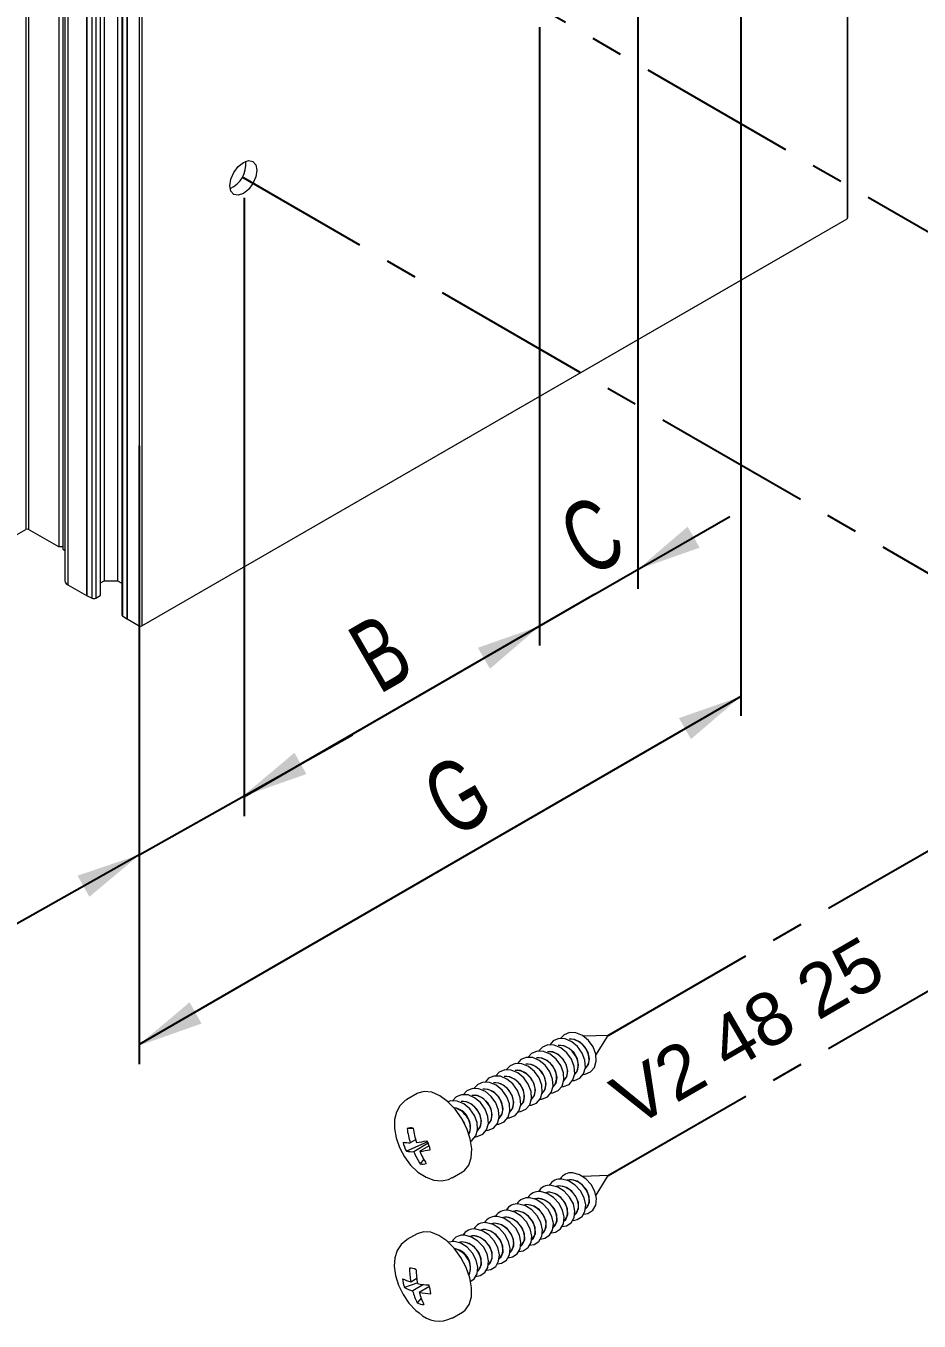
# Model space of a CAD drawing. Header units: millimetres. Extents: x 226 to 1066, y 456 to 1447.
# Drawn here: x 697.3 to 739.5, y 598.7 to 659.8 of the extents above; entities that cross this region are included whole.
import ezdxf

# ---------------------------------------------------------------- set-up
doc = ezdxf.new("R2010")
doc.units = ezdxf.units.MM
doc.linetypes.add('CENTER', pattern=[2, 1.25, -0.25, 0.25, -0.25])
doc.layers.add('nokta', color=140, linetype='Continuous')
doc.layers.add('SLD-0', color=179, linetype='Continuous')
doc.styles.add('SLDTEXTSTYLE0', font='TXT', dxfattribs={"width": 0.663, "bigfont": 'bigfont'})
doc.styles.get("Standard").update_dxf_attribs({"font": 'arial.ttf'})

# ---------------------------------------------------------------- blocks, each defined once
blk = doc.blocks.new('M.T.TİP-6E')
at = {"color": 0, "linetype": 'Continuous', "lineweight": 0}
for p, q in [((1014.352, 650.71), (1014.352, 687.455)), ((1014.325, 687.418), (1014.325, 650.674)), ((975.569, 672.759), (975.569, 636.015)), ((975.696, 672.759), (975.696, 636.015)), ((977.128, 671.933), (977.128, 635.188)), ((977.319, 671.823), (977.319, 635.078)), ((977.41, 670.335), (977.41, 633.59)), ((979.26, 670.335), (979.26, 633.59)), ((979.896, 670.335), (979.896, 633.59)), ((977.541, 670.151), (977.541, 633.407)), ((978.432, 669.637), (978.432, 632.892)), ((978.438, 669.634), (978.438, 632.889)), ((978.683, 669.515), (978.683, 632.77)), ((978.866, 669.519), (978.866, 632.775)), ((979.069, 669.637), (979.069, 632.892)), ((979.095, 632.929), (979.095, 669.673)), ((980.099, 668.729), (980.099, 631.985)), ((980.131, 668.679), (980.131, 631.935)), ((980.336, 668.538), (980.336, 631.793)), ((980.342, 668.534), (980.342, 631.79)), ((980.914, 668.204), (980.914, 631.459)), ((981.042, 668.204), (981.042, 631.459)), ((981.042, 631.459), (1014.325, 650.674)), ((975.128, 635.76), (975.569, 636.015)), ((977.128, 635.188), (975.696, 636.015)), ((977.319, 635.188), (977.128, 635.188)), ((977.319, 635.078), (977.41, 635.026)), ((977.541, 633.407), (978.432, 632.892)), ((979.095, 633.495), (979.26, 633.59)), ((979.26, 633.59), (979.896, 633.59)), ((979.896, 633.59), (980.099, 633.473)), ((978.683, 632.77), (978.438, 632.889)), ((978.866, 632.775), (979.069, 632.892)), ((980.131, 631.935), (980.336, 631.793)), ((980.342, 631.79), (980.914, 631.459))]:
    blk.add_line(p, q, dxfattribs=at)
at = {"color": 1}
for p, q in [((1009.298, 665.841), (1009.298, 627.214)), ((1004.451, 662.391), (1004.451, 633.213)), ((999.81, 659.711), (999.81, 630.535)), ((999.81, 659.711), (999.81, 630.534)), ((985.862, 651.659), (985.862, 622.522)), ((985.862, 651.659), (985.862, 622.482)), ((980.914, 639.966), (980.914, 610.829)), ((980.915, 639.966), (980.915, 610.789)), ((1002.409, 632.953), (1008.782, 636.632)), ((1002.409, 632.953), (985.862, 623.401)), ((1002.409, 632.953), (997.357, 630.036)), ((1009.298, 628.133), (980.915, 611.708)), ((985.862, 623.441), (990.979, 626.318)), ((980.946, 620.676), (985.862, 623.441)), ((980.946, 620.676), (971.01, 615.089))]:
    blk.add_line(p, q, dxfattribs=at)
at = {"color": 7, "linetype": 'Continuous', "lineweight": 15}
blk.add_line((981.042, 631.459), (1012.416, 649.571), dxfattribs=at)
at = {"color": 5, "linetype": 'Continuous', "lineweight": 15}
for p, q in [((994.029, 609.402), (993.552, 609.127)), ((995.619, 609.05), (995.486, 609.013)), ((993.957, 607.224), (993.708, 607.08)), ((994.551, 607.052), (993.867, 606.657)), ((994.599, 606.932), (994.154, 606.675)), ((994.352, 606.307), (994.177, 606.083)), ((995.689, 605.424), (996.166, 605.7)), ((994.029, 602.788), (993.552, 602.513)), ((995.775, 602.422), (995.495, 602.392)), ((994.01, 600.672), (993.728, 600.509)), ((994.334, 600.39), (993.82, 600.093)), ((994.609, 600.291), (994.134, 600.018)), ((994.231, 599.76), (994.032, 599.528)), ((995.689, 598.81), (996.166, 599.086))]:
    blk.add_line(p, q, dxfattribs=at)
at = {"color": 7, "linetype": 'Continuous', "lineweight": 15, "flags": 128}
blk.add_lwpolyline([(985.194, 652.229), (985.243, 652.538), (985.381, 652.856), (985.587, 653.135), (985.831, 653.331), (986.074, 653.416), (986.281, 653.376), (986.418, 653.217), (986.467, 652.964), (986.418, 652.654), (986.281, 652.336), (986.074, 652.058), (985.831, 651.861), (985.587, 651.777), (985.381, 651.817), (985.243, 651.976), (985.194, 652.229)], dxfattribs=at)
at = {"color": 5, "linetype": 'Continuous', "lineweight": 15, "flags": 128}
for points in [[(1001.219, 612.283), (1000.962, 612.177), (1000.798, 611.998)], [(1001.871, 610.304), (1001.959, 610.313), (1002.216, 610.419), (1002.398, 610.631), (1002.483, 610.924), (1002.459, 611.261), (1002.331, 611.604), (1002.113, 611.909), (1001.832, 612.141), (1001.522, 612.271), (1001.219, 612.283)], [(1000.201, 611.696), (999.943, 611.59), (999.78, 611.411)], [(1000.852, 609.717), (1000.94, 609.726), (1001.198, 609.831), (1001.38, 610.043), (1001.465, 610.336), (1001.441, 610.674), (1001.313, 611.016), (1001.095, 611.321), (1000.814, 611.553), (1000.503, 611.683), (1000.201, 611.696), (1000.201, 611.696)], [(1000.71, 611.99), (1000.453, 611.884), (1000.289, 611.704)], [(1001.362, 610.011), (1001.449, 610.019), (1001.707, 610.125), (1001.889, 610.337), (1001.974, 610.63), (1001.95, 610.968), (1001.822, 611.31), (1001.604, 611.615), (1001.323, 611.847), (1001.013, 611.977), (1000.71, 611.99)], [(1001.968, 610.58), (1001.969, 610.581), (1002.113, 610.773), (1002.159, 611.036), (1002.1, 611.33), (1001.945, 611.607), (1001.718, 611.825), (1001.456, 611.949), (1001.198, 611.96)], [(1002.47, 611.208), (1003.053, 612.143), (1001.888, 612.104)], [(999.183, 611.108), (998.925, 611.002), (998.762, 610.823)], [(999.834, 609.129), (999.922, 609.138), (1000.18, 609.244), (1000.362, 609.456), (1000.446, 609.748), (1000.423, 610.086), (1000.295, 610.428), (1000.077, 610.733), (999.796, 610.965), (999.485, 611.095), (999.183, 611.108)], [(999.692, 611.402), (999.434, 611.296), (999.271, 611.117)], [(1000.44, 609.699), (1000.441, 609.7), (1000.585, 609.891), (1000.631, 610.155), (1000.572, 610.448), (1000.417, 610.725), (1000.191, 610.943), (999.928, 611.067), (999.671, 611.078)], [(1000.343, 609.423), (1000.431, 609.432), (1000.689, 609.538), (1000.871, 609.75), (1000.955, 610.042), (1000.932, 610.38), (1000.804, 610.722), (1000.586, 611.027), (1000.305, 611.259), (999.994, 611.389), (999.692, 611.402)], [(1000.949, 609.993), (1000.951, 609.994), (1001.095, 610.185), (1001.141, 610.449), (1001.081, 610.742), (1000.926, 611.019), (1000.7, 611.237), (1000.437, 611.361), (1000.18, 611.372)], [(1001.458, 610.287), (1001.46, 610.288), (1001.604, 610.479), (1001.65, 610.742), (1001.591, 611.036), (1001.436, 611.313), (1001.209, 611.531), (1000.947, 611.655), (1000.689, 611.666)], [(998.165, 610.52), (997.907, 610.414), (997.743, 610.235)], [(998.816, 608.541), (998.904, 608.55), (999.162, 608.656), (999.344, 608.868), (999.428, 609.16), (999.405, 609.498), (999.276, 609.84), (999.059, 610.145), (998.777, 610.377), (998.467, 610.507), (998.165, 610.52)], [(998.674, 610.814), (998.416, 610.708), (998.253, 610.529)], [(999.422, 609.111), (999.423, 609.112), (999.567, 609.304), (999.613, 609.567), (999.554, 609.86), (999.399, 610.138), (999.173, 610.355), (998.91, 610.48), (998.653, 610.491)], [(999.325, 608.835), (999.413, 608.844), (999.671, 608.95), (999.853, 609.162), (999.937, 609.454), (999.914, 609.792), (999.786, 610.134), (999.568, 610.439), (999.287, 610.671), (998.976, 610.801), (998.674, 610.814)], [(999.931, 609.405), (999.932, 609.406), (1000.076, 609.598), (1000.122, 609.861), (1000.063, 610.154), (999.908, 610.431), (999.682, 610.649), (999.419, 610.774), (999.162, 610.785)], [(997.146, 609.932), (996.889, 609.826), (996.725, 609.647)], [(997.798, 607.953), (997.886, 607.962), (998.143, 608.068), (998.325, 608.28), (998.41, 608.573), (998.387, 608.91), (998.258, 609.252), (998.04, 609.558), (997.759, 609.789), (997.449, 609.919), (997.146, 609.932), (997.146, 609.932)], [(997.656, 610.226), (997.398, 610.12), (997.234, 609.941)], [(998.404, 608.523), (998.405, 608.524), (998.549, 608.716), (998.595, 608.979), (998.536, 609.272), (998.381, 609.55), (998.154, 609.768), (997.892, 609.892), (997.635, 609.903)], [(998.307, 608.247), (998.395, 608.256), (998.652, 608.362), (998.835, 608.574), (998.919, 608.866), (998.896, 609.204), (998.767, 609.546), (998.549, 609.851), (998.268, 610.083), (997.958, 610.213), (997.656, 610.226)], [(998.913, 608.817), (998.914, 608.818), (999.058, 609.01), (999.104, 609.273), (999.045, 609.566), (998.89, 609.844), (998.663, 610.062), (998.401, 610.186), (998.144, 610.197)], [(994.366, 609.501), (994.06, 609.419), (994.029, 609.402)], [(996.166, 605.7), (996.265, 605.768), (996.467, 606.021), (996.583, 606.371), (996.606, 606.794), (996.534, 607.265), (996.372, 607.754), (996.13, 608.231), (995.823, 608.664), (995.47, 609.028), (995.094, 609.299), (994.718, 609.46), (994.366, 609.501)], [(996.128, 609.344), (995.87, 609.238), (995.707, 609.059)], [(996.779, 607.365), (996.867, 607.374), (997.125, 607.48), (997.307, 607.692), (997.392, 607.985), (997.368, 608.322), (997.24, 608.664), (997.022, 608.97), (996.741, 609.201), (996.431, 609.332), (996.128, 609.344), (996.128, 609.344)], [(996.637, 609.638), (996.38, 609.532), (996.216, 609.353)], [(997.385, 607.935), (997.387, 607.936), (997.531, 608.128), (997.577, 608.391), (997.518, 608.685), (997.363, 608.962), (997.136, 609.18), (996.874, 609.304), (996.616, 609.315)], [(997.289, 607.659), (997.377, 607.668), (997.634, 607.774), (997.816, 607.986), (997.901, 608.279), (997.877, 608.616), (997.749, 608.958), (997.531, 609.264), (997.25, 609.495), (996.94, 609.625), (996.637, 609.638)], [(997.895, 608.229), (997.896, 608.23), (998.04, 608.422), (998.086, 608.685), (998.027, 608.978), (997.872, 609.256), (997.645, 609.474), (997.383, 609.598), (997.125, 609.609)], [(993.556, 609.115), (993.465, 609.071), (993.218, 608.828), (993.054, 608.526), (992.966, 608.169), (992.958, 607.758), (993.036, 607.307), (993.197, 606.852), (993.32, 606.623)], [(996.56, 607.15), (996.616, 607.186), (996.798, 607.398), (996.883, 607.691), (996.859, 608.028), (996.731, 608.371), (996.513, 608.676), (996.232, 608.908), (995.921, 609.038), (995.619, 609.05)], [(996.876, 607.641), (996.878, 607.642), (997.022, 607.834), (997.068, 608.097), (997.009, 608.391), (996.854, 608.668), (996.627, 608.886), (996.365, 609.01), (996.107, 609.021)], [(996.274, 607.968), (996.222, 608.077), (996.15, 608.196)], [(993.554, 607.744), (993.781, 607.765), (993.812, 607.768)], [(994.512, 607.122), (993.779, 606.792), (993.525, 606.676)], [(993.32, 606.623), (993.43, 606.419), (993.723, 606.028), (994.067, 605.698), (994.452, 605.449), (994.823, 605.313), (995.178, 605.278), (995.508, 605.341), (995.682, 605.438)], [(1001.895, 603.712), (1002.092, 603.747), (1002.32, 603.893), (1002.46, 604.134), (1002.495, 604.441), (1002.42, 604.778), (1002.246, 605.104), (1001.992, 605.379), (1001.689, 605.57), (1001.375, 605.654)], [(1000.876, 603.124), (1001.074, 603.159), (1001.302, 603.305), (1001.442, 603.546), (1001.476, 603.854), (1001.402, 604.191), (1001.228, 604.516), (1000.974, 604.791), (1000.671, 604.982), (1000.357, 605.067)], [(1000.806, 605.037), (1000.708, 605.042), (1000.593, 605.013)], [(1001.47, 603.672), (1001.556, 603.755), (1001.65, 603.979), (1001.64, 604.256), (1001.526, 604.541), (1001.327, 604.791), (1001.074, 604.965), (1000.806, 605.037)], [(1001.386, 603.418), (1001.583, 603.453), (1001.811, 603.599), (1001.951, 603.84), (1001.986, 604.148), (1001.911, 604.484), (1001.737, 604.81), (1001.483, 605.085), (1001.18, 605.276), (1000.866, 605.361)], [(1001.316, 605.331), (1001.218, 605.336), (1001.102, 605.307)], [(1001.979, 603.965), (1002.065, 604.049), (1002.16, 604.273), (1002.149, 604.55), (1002.036, 604.835), (1001.837, 605.085), (1001.583, 605.259), (1001.316, 605.331)], [(1002.473, 604.599), (1003.053, 605.529), (1001.841, 605.489)], [(999.858, 602.536), (1000.055, 602.571), (1000.283, 602.717), (1000.423, 602.958), (1000.458, 603.266), (1000.384, 603.603), (1000.209, 603.928), (999.955, 604.203), (999.653, 604.394), (999.338, 604.479)], [(999.788, 604.449), (999.689, 604.454), (999.574, 604.425)], [(1000.452, 603.084), (1000.538, 603.167), (1000.632, 603.392), (1000.622, 603.668), (1000.508, 603.954), (1000.309, 604.203), (1000.056, 604.377), (999.788, 604.449)], [(1000.367, 602.83), (1000.564, 602.865), (1000.793, 603.011), (1000.932, 603.252), (1000.967, 603.56), (1000.893, 603.897), (1000.718, 604.222), (1000.465, 604.497), (1000.162, 604.688), (999.848, 604.773)], [(1000.297, 604.743), (1000.199, 604.748), (1000.084, 604.719)], [(1000.961, 603.378), (1001.047, 603.461), (1001.141, 603.686), (1001.131, 603.962), (1001.017, 604.247), (1000.818, 604.497), (1000.565, 604.671), (1000.297, 604.743)], [(998.84, 601.948), (999.037, 601.984), (999.265, 602.129), (999.405, 602.37), (999.44, 602.678), (999.366, 603.015), (999.191, 603.341), (998.937, 603.615), (998.635, 603.807), (998.32, 603.891)], [(998.77, 603.861), (998.671, 603.866), (998.556, 603.837)], [(999.433, 602.496), (999.519, 602.579), (999.614, 602.804), (999.604, 603.08), (999.49, 603.366), (999.291, 603.615), (999.038, 603.79), (998.77, 603.861)], [(999.349, 602.242), (999.546, 602.277), (999.774, 602.423), (999.914, 602.664), (999.949, 602.972), (999.875, 603.309), (999.7, 603.634), (999.446, 603.909), (999.144, 604.101), (998.829, 604.185)], [(999.279, 604.155), (999.18, 604.16), (999.065, 604.131)], [(999.943, 602.79), (1000.029, 602.873), (1000.123, 603.098), (1000.113, 603.374), (999.999, 603.66), (999.8, 603.909), (999.547, 604.084), (999.279, 604.155)], [(997.822, 601.36), (998.019, 601.396), (998.247, 601.541), (998.387, 601.783), (998.422, 602.09), (998.347, 602.427), (998.173, 602.753), (997.919, 603.028), (997.617, 603.219), (997.302, 603.303)], [(997.752, 603.274), (997.653, 603.278), (997.538, 603.249)], [(998.415, 601.908), (998.501, 601.992), (998.596, 602.216), (998.585, 602.493), (998.472, 602.778), (998.273, 603.027), (998.019, 603.202), (997.752, 603.274)], [(998.331, 601.654), (998.528, 601.69), (998.756, 601.835), (998.896, 602.077), (998.931, 602.384), (998.857, 602.721), (998.682, 603.047), (998.428, 603.322), (998.126, 603.513), (997.811, 603.597)], [(998.261, 603.568), (998.162, 603.572), (998.047, 603.543)], [(998.924, 602.202), (999.01, 602.286), (999.105, 602.51), (999.095, 602.786), (998.981, 603.072), (998.782, 603.321), (998.529, 603.496), (998.261, 603.568)], [(993.584, 602.524), (993.54, 602.506), (993.272, 602.281), (993.088, 601.993), (992.981, 601.651), (992.952, 601.252), (993.008, 600.809), (993.149, 600.352), (993.365, 599.912), (993.644, 599.508), (993.976, 599.161), (994.126, 599.052)], [(994.674, 602.857), (994.327, 602.883), (994.029, 602.788)], [(996.166, 599.086), (996.293, 599.179), (996.486, 599.445), (996.591, 599.804), (996.602, 600.235), (996.519, 600.71), (996.347, 601.199), (996.096, 601.672), (995.782, 602.098), (995.425, 602.452), (995.048, 602.71), (994.674, 602.857)], [(996.803, 600.773), (997.001, 600.808), (997.229, 600.954), (997.369, 601.195), (997.404, 601.502), (997.329, 601.839), (997.155, 602.165), (996.901, 602.44), (996.598, 602.631), (996.284, 602.715)], [(996.734, 602.686), (996.635, 602.691), (996.52, 602.661)], [(997.397, 601.32), (997.483, 601.404), (997.578, 601.628), (997.567, 601.905), (997.454, 602.19), (997.254, 602.44), (997.001, 602.614), (996.734, 602.686)], [(997.313, 601.067), (997.51, 601.102), (997.738, 601.247), (997.878, 601.489), (997.913, 601.796), (997.838, 602.133), (997.664, 602.459), (997.41, 602.734), (997.107, 602.925), (996.793, 603.009)], [(997.243, 602.98), (997.144, 602.985), (997.029, 602.955)], [(997.906, 601.614), (997.992, 601.698), (998.087, 601.922), (998.076, 602.199), (997.963, 602.484), (997.764, 602.734), (997.51, 602.908), (997.243, 602.98)], [(996.559, 600.542), (996.72, 600.66), (996.86, 600.901), (996.894, 601.208), (996.82, 601.545), (996.645, 601.871), (996.392, 602.146), (996.089, 602.337), (995.775, 602.422)], [(996.224, 602.392), (996.126, 602.397), (996.011, 602.367)], [(996.888, 601.026), (996.974, 601.11), (997.068, 601.334), (997.058, 601.611), (996.944, 601.896), (996.745, 602.146), (996.492, 602.32), (996.224, 602.392)], [(994.061, 600.476), (993.697, 600.344), (993.437, 600.249)]]:
    blk.add_lwpolyline(points, dxfattribs=at)
at = {"color": 7, "linetype": 'Continuous', "lineweight": 15}
blk.add_arc((984.677, 653.262), 1.276, 294.44706, 5.55831, dxfattribs=at)
at = {"color": 0, "linetype": 'Continuous', "lineweight": 0}
for centre, radius, start, end in [((975.632, 635.892), 0.138, 62.60967, 117.39033), ((977.635, 633.613), 0.226, 185.6948, 245.62534), ((978.478, 632.971), 0.0904, 240.04688, 244.19662), ((978.77, 632.962), 0.21, 245.69285, 297.19481), ((979.05, 632.933), 0.0453, 294.37466, 354.3052), ((980.162, 631.99), 0.0628, 184.10691, 240.35458), ((980.381, 631.859), 0.0794, 235.52517, 240.05306), ((980.978, 631.582), 0.138, 242.60967, 297.39033)]:
    blk.add_arc(centre, radius, start, end, dxfattribs=at)
at = {"color": 5, "linetype": 'Continuous', "lineweight": 15}
for centre, radius, start, end in [((995.633, 607.827), 0.916, 337.07315, 81.78721), ((993.72, 607.385), 0.395, 72.20673, 114.8142), ((997.96, 608.42), 4.457, 188.72439, 197.49612), ((998.246, 608.438), 4.457, 188.72439, 197.49612), ((993.646, 609.043), 1.963, 261.80327, 271.8224), ((994.821, 607.404), 1.487, 191.83171, 209.29964), ((993.375, 613.26), 6.194, 275.74805, 280.39941), ((993.196, 606.441), 1.487, 11.83171, 29.29964), ((993.804, 608.62), 1.963, 261.80327, 271.8224), ((997.452, 608.221), 3.911, 203.57016, 213.1416), ((993.533, 612.838), 6.194, 275.74805, 280.39941), ((997.739, 608.239), 3.911, 203.57016, 213.1416), ((994.298, 606.46), 0.395, 252.20673, 294.8142), ((1001.292, 605.06), 0.6, 82.08962, 149.65251), ((1000.274, 604.472), 0.6, 82.08962, 149.65251), ((1000.783, 604.766), 0.6, 82.08962, 149.65251), ((999.256, 603.884), 0.6, 82.08962, 149.65251), ((999.765, 604.178), 0.6, 82.08962, 149.65251), ((998.238, 603.296), 0.6, 82.08962, 149.65251), ((998.747, 603.59), 0.6, 82.08962, 149.65251), ((997.219, 602.709), 0.6, 82.08962, 149.65251), ((997.728, 603.002), 0.6, 82.08962, 149.65251), ((996.201, 602.121), 0.6, 82.08962, 149.65251), ((996.71, 602.415), 0.6, 82.08962, 149.65251), ((995.645, 601.192), 0.908, 337.1519, 80.79336), ((993.704, 600.61), 0.555, 59.56022, 93.43622), ((998.042, 601.214), 4.372, 180.6562, 189.27556), ((998.357, 601.139), 4.372, 180.6562, 189.27556), ((994.279, 602.419), 1.987, 241.9414, 253.88255), ((994.596, 600.723), 1.253, 182.64385, 202.24168), ((994.371, 602.002), 1.987, 241.9414, 253.88255), ((997.085, 600.998), 3.389, 195.47973, 205.69627), ((994.854, 604.843), 4.483, 259.56431, 266.50049), ((993.421, 599.894), 1.253, 2.64385, 22.24168), ((994.313, 600.007), 0.555, 239.56022, 273.43622), ((997.4, 600.922), 3.389, 195.47973, 205.69627), ((994.946, 604.427), 4.483, 259.56431, 266.50049), ((995.058, 599.979), 1.314, 224.8239, 298.29699)]:
    blk.add_arc(centre, radius, start, end, dxfattribs=at)
for centre, major_axis, ratio, start_param, end_param in [((1000.949, 610.929), (-0.482, 0.649), 0.74836, 3.205682, 5.892143), ((1001.459, 611.223), (-0.482, 0.649), 0.74836, 3.205682, 5.892143), ((999.931, 610.341), (-0.482, 0.649), 0.74836, 3.205682, 5.892143), ((1000.44, 610.635), (-0.482, 0.649), 0.74836, 3.205682, 5.892143), ((998.913, 609.754), (-0.482, 0.649), 0.74836, 3.205682, 5.892143), ((999.422, 610.047), (-0.482, 0.649), 0.74836, 3.205682, 5.892143), ((997.895, 609.166), (-0.482, 0.649), 0.74836, 3.205682, 5.892143), ((998.404, 609.46), (-0.482, 0.649), 0.74836, 3.205682, 5.892143), ((996.877, 608.578), (-0.482, 0.649), 0.74836, 3.205682, 5.892143), ((997.386, 608.872), (-0.482, 0.649), 0.74836, 3.205682, 5.892143), ((995.858, 607.99), (-0.482, 0.649), 0.74836, 3.467446, 5.628626), ((996.367, 608.284), (-0.482, 0.649), 0.74836, 3.205682, 5.892143), ((1000.949, 604.315), (-0.529, 0.616), 0.725404, 3.128392, 5.621398), ((1001.459, 604.609), (-0.529, 0.616), 0.725404, 3.128392, 5.621398), ((999.931, 603.727), (-0.529, 0.616), 0.725404, 3.128392, 5.621398), ((1000.44, 604.021), (-0.529, 0.616), 0.725404, 3.128392, 5.621398), ((998.913, 603.14), (-0.529, 0.616), 0.725404, 3.128392, 5.621398), ((999.422, 603.433), (-0.529, 0.616), 0.725404, 3.128392, 5.621398), ((997.895, 602.552), (-0.529, 0.616), 0.725404, 3.128392, 5.621398), ((998.404, 602.846), (-0.529, 0.616), 0.725404, 3.128392, 5.621398), ((996.877, 601.964), (-0.529, 0.616), 0.725404, 3.128392, 5.621398), ((997.386, 602.258), (-0.529, 0.616), 0.725404, 3.128392, 5.621398), ((995.858, 601.376), (-0.529, 0.616), 0.725404, 3.368581, 5.506865), ((996.367, 601.67), (-0.529, 0.616), 0.725404, 3.128392, 5.621398)]:
    blk.add_ellipse(centre, major_axis=major_axis, ratio=ratio, start_param=start_param, end_param=end_param, dxfattribs=at)
at = {"color": 1}
for points in [[(1004.451, 634.132), (1007.364, 635.153), (1006.792, 636.143)], [(999.81, 631.453), (996.898, 630.432), (997.469, 629.442)], [(999.81, 631.453), (996.898, 630.431), (997.469, 629.441)], [(1009.298, 628.133), (1006.385, 627.112), (1006.957, 626.122)], [(1009.298, 628.133), (1006.385, 627.111), (1006.957, 626.121)], [(985.861, 623.48), (988.803, 624.479), (988.242, 625.475)], [(985.862, 623.441), (988.774, 624.462), (988.203, 625.452)], [(980.946, 620.676), (978.005, 619.678), (978.565, 618.682)], [(980.915, 611.708), (983.856, 612.706), (983.296, 613.703)], [(980.916, 611.668), (983.828, 612.69), (983.257, 613.68)]]:
    blk.add_solid(points, dxfattribs=at)
at = {"layer": 'SLD-0', "color": 3, "linetype": 'CENTER', "ltscale": 6}
for p, q in [((1032.21, 641.926), (999.779, 660.648)), ((1022.51, 631.421), (985.831, 652.596)), ((1003.053, 612.143), (1027.613, 626.322)), ((1003.053, 605.529), (1027.613, 619.708))]:
    blk.add_line(p, q, dxfattribs=at)
at = {"color": 1, "char_height": 3.375, "attachment_point": 1, "rotation": 29.99731, "style": 'SLDTEXTSTYLE0'}
for s, insert in [('{\\fArial|b0|i0|c0|p34;C}', (1000.452, 636.621)), ('{\\fArial|b0|i0|c0|p34;B}', (990.556, 631.134)), ('{\\fArial|b0|i0|c0|p34;G}', (994.015, 624.318))]:
    blk.add_mtext(s, dxfattribs=dict(at, insert=insert))

msp = doc.modelspace()

# ---------------------------------------------------------------- block references
msp.add_blockref('M.T.TİP-6E', (-278.235, 0))

# ---------------------------------------------------------------- texts
at = {"layer": 'nokta', "insert": (719.82, 607.066), "char_height": 2.5, "width": 25.30173, "attachment_point": 1, "rotation": 30.14341}
msp.add_mtext('{\\pxqc;\\fArial|b0|i0|c162|p34;V2 48 25}', dxfattribs=at)

doc.saveas('drawing.dxf')
